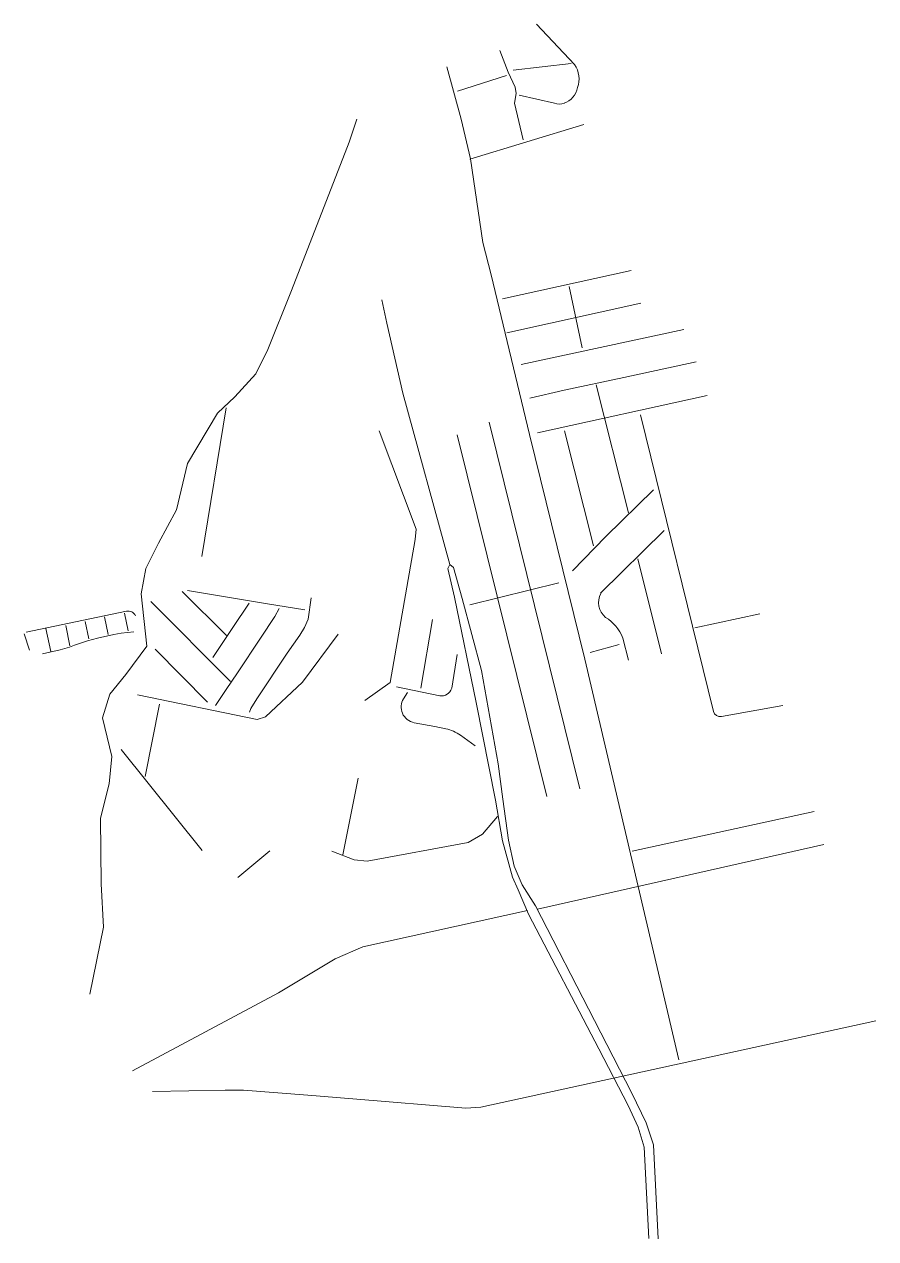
# Model space of a CAD drawing. Header units: metres. Extents: x 337910 to 339411, y 7376809 to 7378952.
import ezdxf

# ---------------------------------------------------------------- set-up
doc = ezdxf.new("R2010")
doc.units = ezdxf.units.M
doc.layers.add('ETAPA 2', color=254, linetype='Continuous', lineweight=9, true_color=0xc7f1ff)

msp = doc.modelspace()

# ---------------------------------------------------------------- linework, layer by layer
at = {"layer": 'ETAPA 2', "color": 81, "linetype": 'Continuous', "true_color": 0x9fff7f}
for p, q in [((338813.1, 7378951.6), (338880.2, 7378880.7)), ((338844.8, 7378812.6), (338782.3, 7378826.4)), ((338996.3, 7378262.7), (339125.2, 7377739.3)), ((337913.1, 7377878.9), (338090.3, 7377916.2)), ((338975.6, 7377829.6), (338965.4, 7377868.7)), ((338663.7, 7377780.2), (338673.5, 7377839.7)), ((338566.1, 7377782.9), (338642.5, 7377766.9)), ((338578.6, 7377761.7), (338585.6, 7377772.5)), ((339139.6, 7377730.1), (339247.8, 7377749.5)), ((338633.7, 7377712.9), (338597.6, 7377719.4)), ((338653.5, 7377708.8), (338633.7, 7377712.9)), ((338704.9, 7377678.8), (338679, 7377697.1))]:
    msp.add_line(p, q, dxfattribs=at)
for points in [[(338748.6, 7378905.3), (338763.3, 7378867.1), (338775.3, 7378840.8), (338777.2, 7378829.5), (338774.6, 7378812.5), (338789.5, 7378748)], [(339063.9, 7377124.7), (338898.4, 7377831.6), (338800.6, 7378228), (338733.1, 7378509.5), (338718.8, 7378566.6), (338696.6, 7378714.5), (338680.5, 7378784.1), (338655.1, 7378876.3)], [(338772.1, 7378870.4), (338874, 7378882.7)], [(338674, 7378833.7), (338760.3, 7378861.4)], [(338318.5, 7378335.6), (338338, 7378374.9), (338381.4, 7378481.7), (338482.7, 7378743.7), (338496.3, 7378784.2)], [(338896.4, 7378775), (338695.6, 7378713.7)], [(338753, 7378467), (338980.3, 7378517)], [(338870.5, 7378489), (338893.6, 7378380.6)], [(339011.1, 7376809.5), (339002.8, 7376970.6), (338992.6, 7377005.5), (338975, 7377043.8), (338923.3, 7377144.2), (338799.1, 7377381.4), (338780.6, 7377424.4), (338771, 7377446.6), (338753.2, 7377510.7), (338740.8, 7377582.6), (338706.8, 7377755), (338668.5, 7377940.9), (338656.8, 7377991.6), (338660.1, 7377998.5), (338577.5, 7378300.9), (338549.1, 7378424.1), (338540.3, 7378465.5)], [(338997.1, 7378459.4), (338761.1, 7378407.1)], [(339073, 7378413.2), (338786.3, 7378351.4)], [(338801.5, 7378292.1), (338861.8, 7378306), (338967.1, 7378328.2), (339094.6, 7378356.1)], [(338025.4, 7377240.5), (338049.4, 7377358.8), (338045.5, 7377434.8), (338044.3, 7377550.7), (338059.7, 7377611.5), (338064.2, 7377659.6), (338047.7, 7377727.8), (338060.8, 7377770), (338089, 7377804.4), (338126.3, 7377854.7), (338116, 7377946.7), (338124.5, 7377991.2), (338146.7, 7378036.3), (338178.3, 7378094.8), (338198, 7378176.6), (338250.9, 7378265.6), (338281.1, 7378294.6), (338318.1, 7378334.8), (338318.5, 7378335.6)], [(338918.4, 7378315.4), (338975.5, 7378089.8)], [(339113.8, 7378296.5), (338814.9, 7378231.1)], [(338266, 7378275.2), (338223.2, 7378012.5)], [(338729.5, 7378249.8), (338889.6, 7377602.7)], [(338510.4, 7377758.3), (338555.2, 7377790.1), (338599, 7378042.6), (338601.1, 7378061), (338535.5, 7378234.2)], [(338673.4, 7378227.2), (338831.3, 7377589.1)], [(338862.7, 7378234.6), (338913.6, 7378031.2)], [(338876.6, 7377987.2), (338935.3, 7378047.8), (339019.4, 7378130.5)], [(339038.1, 7378058.5), (338925.8, 7377947.9)], [(339027.9, 7376809), (339019.7, 7376974.5), (339006.7, 7377013.3), (338981.4, 7377065.8), (338915.5, 7377193.9), (338811.6, 7377396.2), (338787.6, 7377433.4), (338774, 7377466), (338763.8, 7377511.9), (338753.6, 7377584.2), (338745.3, 7377646.9), (338716.2, 7377811.6), (338682.1, 7377938.6), (338666.9, 7377993.5), (338660.1, 7377998.5)], [(338991.7, 7378008.7), (339033.6, 7377840.7)], [(338188.6, 7377951), (338266.6, 7377873.4)], [(338197.6, 7377952.4), (338338.7, 7377928.9), (338404.4, 7377918.5)], [(338695.5, 7377927.4), (338852.7, 7377966.1)], [(338133, 7377933.5), (338273.4, 7377792.2)], [(338242.2, 7377834.4), (338264.9, 7377868), (338277.9, 7377887.5), (338306.2, 7377930.3)], [(338306.8, 7377737.9), (338309.4, 7377744.7), (338320.1, 7377761.6), (338373.6, 7377841.9), (338395.8, 7377873.8), (338404, 7377887.3), (338410.3, 7377901.8), (338416, 7377939.8)], [(338051.2, 7377905.9), (338058, 7377874.9)], [(338086.4, 7377912.4), (338093.2, 7377881.4)], [(338247, 7377749.5), (338265.7, 7377777.9), (338286.1, 7377807.5), (338326.4, 7377868.4), (338352, 7377906.6), (338359.5, 7377921.1)], [(339207.2, 7377911.7), (339092.6, 7377887)], [(337948, 7377885.3), (337956.5, 7377845)], [(337983, 7377891), (337990.5, 7377855.1)], [(338017.1, 7377898.2), (338023.9, 7377867.1)], [(338629.5, 7377901.3), (338609.3, 7377780.6)], [(337910, 7377876), (337919, 7377847.3)], [(337942, 7377840.7), (337973.3, 7377847.8), (337989.9, 7377852.9), (337998.6, 7377856.3), (338021.4, 7377863.8), (338039, 7377868.4), (338068.1, 7377875.1), (338080.7, 7377877.3), (338103, 7377879.5)], [(338109.3, 7377768.3), (338320.3, 7377725.1), (338335, 7377729.9), (338400.6, 7377790.7), (338463.3, 7377875.4)], [(338140.7, 7377849), (338233.1, 7377755.5)], [(338907.5, 7377843.4), (338958.7, 7377857.3)], [(338122.8, 7377624.6), (338148.3, 7377752.1)], [(338080.9, 7377672), (338223.5, 7377493.8)], [(338498.7, 7377621.5), (338471.4, 7377486.3)], [(339303, 7377562.8), (338981.8, 7377492.6)], [(338744.6, 7377554), (338717.7, 7377523), (338692.4, 7377508.1), (338514.5, 7377475), (338491.8, 7377477.5), (338452, 7377492.6)], [(338814.9, 7377390.5), (339319.9, 7377504.6)], [(338342.8, 7377493.2), (338286.2, 7377446.1)], [(338100.7, 7377105.4), (338358.1, 7377243), (338458.1, 7377303), (338507.2, 7377324.1), (338797.1, 7377388.2)], [(338489.4, 7377055.6), (338688.8, 7377039), (338715.1, 7377040.8), (339411.3, 7377193.1)], [(338135.9, 7377068.8), (338264, 7377071.3), (338296.7, 7377071.2), (338409.9, 7377062.1), (338489.4, 7377055.6)]]:
    msp.add_lwpolyline(points, dxfattribs=at)
at = {"layer": 'ETAPA 2', "color": 81, "linetype": 'Continuous', "true_color": 0x9fff7f, "extrusion": (0, 0, -1)}
for centre, radius, start, end in [((-338843.3, 7378855.1), 44.9, 145.2083, 199.761), ((-338848.5, 7378847.7), 37.9, 191.8691, 249.3885), ((-338853.9, 7378836.8), 25.9, 252.05, 290.4376), ((-338956, 7377931.4), 33.6, 308.889, 28.7561), ((-338093.2, 7377902.4), 14, 78.1327, 156.1591), ((-338603.1, 7377747.1), 28.5, 337.3651, 30.9001), ((-338602.6, 7377746.9), 28, 280.2215, 337.3651)]:
    msp.add_arc(centre, radius, start, end, dxfattribs=at)
at = {"layer": 'ETAPA 2', "color": 81, "linetype": 'Continuous', "true_color": 0x9fff7f}
for centre, radius, start, end in [((338896.3, 7377842.1), 74, 21.083, 58.5792), ((338645.2, 7377786), 19.4, 261.8946, 342.5367), ((339137.3, 7377742.3), 12.4, 193.8385, 280.7631), ((338635.9, 7377636.3), 74.6, 54.6885, 76.3937)]:
    msp.add_arc(centre, radius, start, end, dxfattribs=at)

doc.saveas('drawing.dxf')
